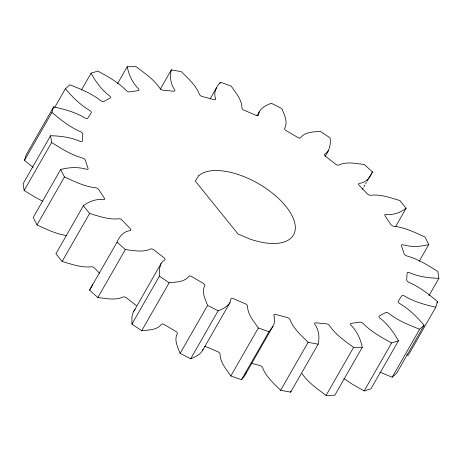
<?xml version="1.0" encoding="UTF-8"?>
<svg xmlns="http://www.w3.org/2000/svg" width="462" height="462" viewBox="0 0 462 462"><rect width="100%" height="100%" fill="white"/><g stroke="black" fill="none" stroke-linecap="round" stroke-linejoin="round"><path stroke-width="0.69" d="M325.144 156.214C329.1 150.964 331.087 144.427 330.064 137.884L320.31 131.266C313.686 132.092 304.978 131.728 300.577 137.722A2.61 1.259 29.8 0 1 297.574 137.335L286.371 130.729A2.61 1.259 29.8 0 1 284.661 128.338C288.282 122.089 284.113 114.593 281.878 108.605L271.31 103.245C266.077 105.371 258.818 108.501 258.576 115.102A2.61 1.259 29.8 0 1 256.035 115.344L244.334 110.326A2.61 1.259 29.8 0 1 241.944 107.975C241.938 99.515 235.603 92.671 231.162 86.036L220.501 82.294C216.337 86.452 213.167 92.902 215.633 98.747A2.61 1.259 29.8 0 1 213.733 99.596L202.327 96.506A2.61 1.259 29.8 0 1 199.422 94.364C195.986 85.147 188.086 78.528 181.375 71.708L171.344 69.849C169.71 76.553 170.53 84.09 174.665 89.772A2.61 1.259 29.8 0 1 173.539 91.17L163.207 90.223A2.61 1.259 29.8 0 1 159.985 88.427C153.852 79.349 144.542 73.06 135.903 66.603L127.189 66.747L117.556 83.57M251.623 363.311L259.673 365.494A2.61 1.259 29.8 0 1 262.578 367.637C266.014 376.853 273.914 383.472 280.625 390.292L290.656 392.151L290.933 390.927M290.656 392.151L318.127 344.178C319.762 337.474 318.942 329.937 314.807 324.255A2.61 1.259 29.8 0 1 315.933 322.857L326.264 323.804A2.61 1.259 29.8 0 1 329.493 325.6C335.62 334.679 344.929 340.968 353.574 347.424L362.283 347.28C360.556 339.137 356.976 331.162 350.993 325.242A2.61 1.259 29.8 0 1 351.276 323.388L359.829 322.13A2.61 1.259 29.8 0 1 363.149 323.458C371.194 331.814 381.589 337.393 391.626 342.96L398.429 340.823C393.682 332.288 387.814 324.105 379.943 318.174A2.61 1.259 29.8 0 1 379.354 315.991L385.545 312.612A2.61 1.259 29.8 0 1 388.738 313.375C397.921 320.582 408.887 325.04 419.675 329.233L424.104 325.248C416.967 317.013 409.193 309.014 399.676 303.534A2.61 1.259 29.8 0 1 398.261 301.166L401.669 295.899A2.61 1.259 29.8 0 1 404.516 296.044C414.079 301.796 424.994 304.781 435.799 307.178L437.549 301.611C428.724 294.207 419.542 286.833 408.847 282.311A2.61 1.259 29.8 0 1 406.704 279.92L407.097 273.129A2.61 1.259 29.8 0 1 409.407 272.649C418.641 276.773 428.875 278.049 438.9 278.291L437.861 271.529C428.078 265.39 418.093 259.015 406.837 255.954A2.61 1.259 29.8 0 1 404.106 253.713L401.461 245.848A2.61 1.259 29.8 0 1 403.072 244.779C411.428 247.262 420.414 246.702 428.771 244.554L425.005 237.052C415.02 232.513 404.851 227.396 393.78 226.264A2.61 1.259 29.8 0 1 390.656 224.318L385.141 215.927A2.61 1.259 29.8 0 1 385.949 214.339C393.156 215.309 400.473 212.687 406.098 208.252L399.867 200.531C390.402 197.811 380.584 194.069 370.564 195.264A2.61 1.259 29.8 0 1 367.255 193.745L359.257 185.395A2.61 1.259 29.8 0 1 359.199 183.397C365.575 182.917 370.305 177.523 372.436 171.87L364.16 164.443C355.884 163.612 346.662 161.296 338.779 165.067A2.61 1.259 29.8 0 1 335.504 164.079L325.566 156.335A2.61 1.259 29.8 0 1 324.653 154.06L326.801 152.622L328.355 150.606M33.195 167.487L24.451 160.389L26.201 154.822L53.679 106.849C64.484 109.246 75.398 112.231 84.956 117.983A2.61 1.259 29.8 0 0 87.809 118.128L91.216 112.861A2.61 1.259 29.8 0 0 89.801 110.493C80.284 105.013 72.511 97.014 65.373 88.779L69.802 84.794C80.59 88.987 91.551 93.445 100.733 100.652A2.61 1.259 29.8 0 0 103.927 101.415L110.123 98.036A2.61 1.259 29.8 0 0 109.534 95.853C101.657 89.923 95.796 81.739 91.043 73.204L97.846 71.067C107.889 76.634 118.278 82.213 126.322 90.569A2.61 1.259 29.8 0 0 129.649 91.898L138.202 90.639A2.61 1.259 29.8 0 0 138.479 88.779C132.496 82.865 128.915 74.89 127.189 66.747M24.451 160.389L51.923 112.416L53.679 106.849M203.037 349.376C200.97 354.418 195.426 356.855 190.69 358.755L180.122 353.395C177.887 347.407 173.718 339.911 177.339 333.662A2.61 1.259 29.8 0 0 175.629 331.271L164.426 324.665A2.61 1.259 29.8 0 0 161.423 324.278C157.022 330.272 148.314 329.908 141.69 330.734L131.936 324.116L131.965 316.799L132.998 312.768L161.117 263.421L162.67 261.405L164.824 259.967A2.61 1.259 29.8 0 0 163.906 257.692L153.967 249.948A2.61 1.259 29.8 0 0 150.699 248.96C142.816 252.731 133.593 250.416 125.318 249.578L117.042 242.157C119.167 236.498 123.897 231.104 130.272 230.63A2.61 1.259 29.8 0 0 130.215 228.632L122.222 220.282A2.61 1.259 29.8 0 0 118.907 218.763C108.893 219.958 99.07 216.216 89.605 213.496L83.374 205.769C89.004 201.34 96.321 198.718 103.528 199.688A2.61 1.259 29.8 0 0 104.331 198.1L98.822 189.709A2.61 1.259 29.8 0 0 95.692 187.757C84.627 186.631 74.457 181.514 64.466 176.975L60.701 169.473C69.057 167.325 78.049 166.765 86.4 169.248A2.61 1.259 29.8 0 0 88.017 168.18L85.366 160.314A2.61 1.259 29.8 0 0 82.64 158.073C71.385 155.007 61.394 148.637 51.617 142.498L50.577 135.73C60.603 135.972 70.83 137.254 80.07 141.378A2.61 1.259 29.8 0 0 82.38 140.898L82.773 134.101A2.61 1.259 29.8 0 0 80.625 131.716C69.929 127.189 60.747 119.82 51.923 112.416M136.434 305.665L126.496 297.921A2.61 1.259 29.8 0 0 123.221 296.933C115.338 300.704 106.116 298.388 97.84 297.557L89.564 290.13L92.787 284.367M204.764 346.298A2.61 1.259 29.8 0 1 205.965 346.656L217.666 351.674A2.61 1.259 29.8 0 1 220.056 354.025C220.062 362.485 226.397 369.329 230.838 375.964L241.499 379.706L244.144 376.536L246.35 372.366M245.455 374.376L272.927 326.403C274.728 323.013 275.387 318.901 273.845 315.28A2.61 1.259 29.8 0 1 275.745 314.431L287.15 317.515A2.61 1.259 29.8 0 1 290.055 319.664C293.486 328.88 301.386 335.499 308.102 342.319L318.127 344.178M161.117 263.421L159.442 268.82L159.413 276.143L131.936 324.116M202.495 350.618L229.972 302.645L230.896 298.92A2.61 1.259 29.8 0 1 233.437 298.683L245.143 303.701A2.61 1.259 29.8 0 1 247.528 306.052C247.54 314.512 253.869 321.356 258.31 327.991L268.971 331.728L272.927 326.403M54.666 107.473L65.373 88.779M50.577 135.73L23.1 183.709L24.139 190.471L35.822 197.597L42.671 201.195M81.41 90.026L91.043 73.204M24.139 190.471L51.617 142.498M60.701 169.473L33.229 217.446L36.995 224.948C46.581 229.296 56.312 234.199 66.874 235.556M36.995 224.948L64.466 176.975M83.374 205.769L55.902 253.748L62.133 261.469C71.598 264.189 81.416 267.931 91.436 266.736A2.61 1.259 29.8 0 1 94.745 268.255L99.451 273.169M160.285 89.16L171.344 69.849M62.133 261.469L89.605 213.496M89.564 290.13L117.042 242.157M210.123 98.839L216.545 87.624M219.791 83.541L220.501 82.294M97.84 297.557L125.318 249.578M257.005 115.748L259.505 111.382M141.69 330.734L169.161 282.761C175.791 281.935 184.5 282.299 188.894 276.305A2.61 1.259 29.8 0 1 191.903 276.692L203.107 283.298A2.61 1.259 29.8 0 1 204.816 285.689C201.189 291.938 205.365 299.434 207.594 305.422L218.162 310.782C222.615 309.061 227.339 306.826 229.972 302.645M180.122 353.395L207.594 305.422M190.69 358.755L218.162 310.782M230.838 375.964L258.31 327.991M241.499 379.706L268.971 331.728M362.445 189.316L363.155 188.069M363.871 186.827L364.94 184.956M365.656 183.709L366.366 182.461M367.082 181.22L371.003 174.365M371.719 173.117L372.436 171.87M280.625 390.292L308.102 342.319M395.755 226.322L406.098 208.252M302.015 373.573C308.148 382.651 317.458 388.94 326.097 395.397L353.574 347.424M362.283 347.28L334.811 395.253L326.097 395.397M419.138 261.377L428.771 244.554M343.786 378.476L352.246 384.153L364.154 390.933L391.626 342.96M398.429 340.823L370.957 388.796L364.154 390.933M428.909 295.738L438.9 278.291M379.868 372.147L392.198 377.206L419.675 329.233M436.838 302.858L437.549 301.611M424.104 325.248L396.627 373.221L392.198 377.206M435.799 307.178L408.321 355.151L406.71 354.804M133.645 311.394L134.275 310.395M134.817 309.736L135.199 309.378M159.413 276.143L169.161 282.761M198.672 175.751L195.259 181.017L237.947 233.939L249.653 238.958A56.202 27.079 29.8 0 0 285.891 206.329A56.202 27.079 29.8 0 0 198.672 175.751"/></g></svg>
